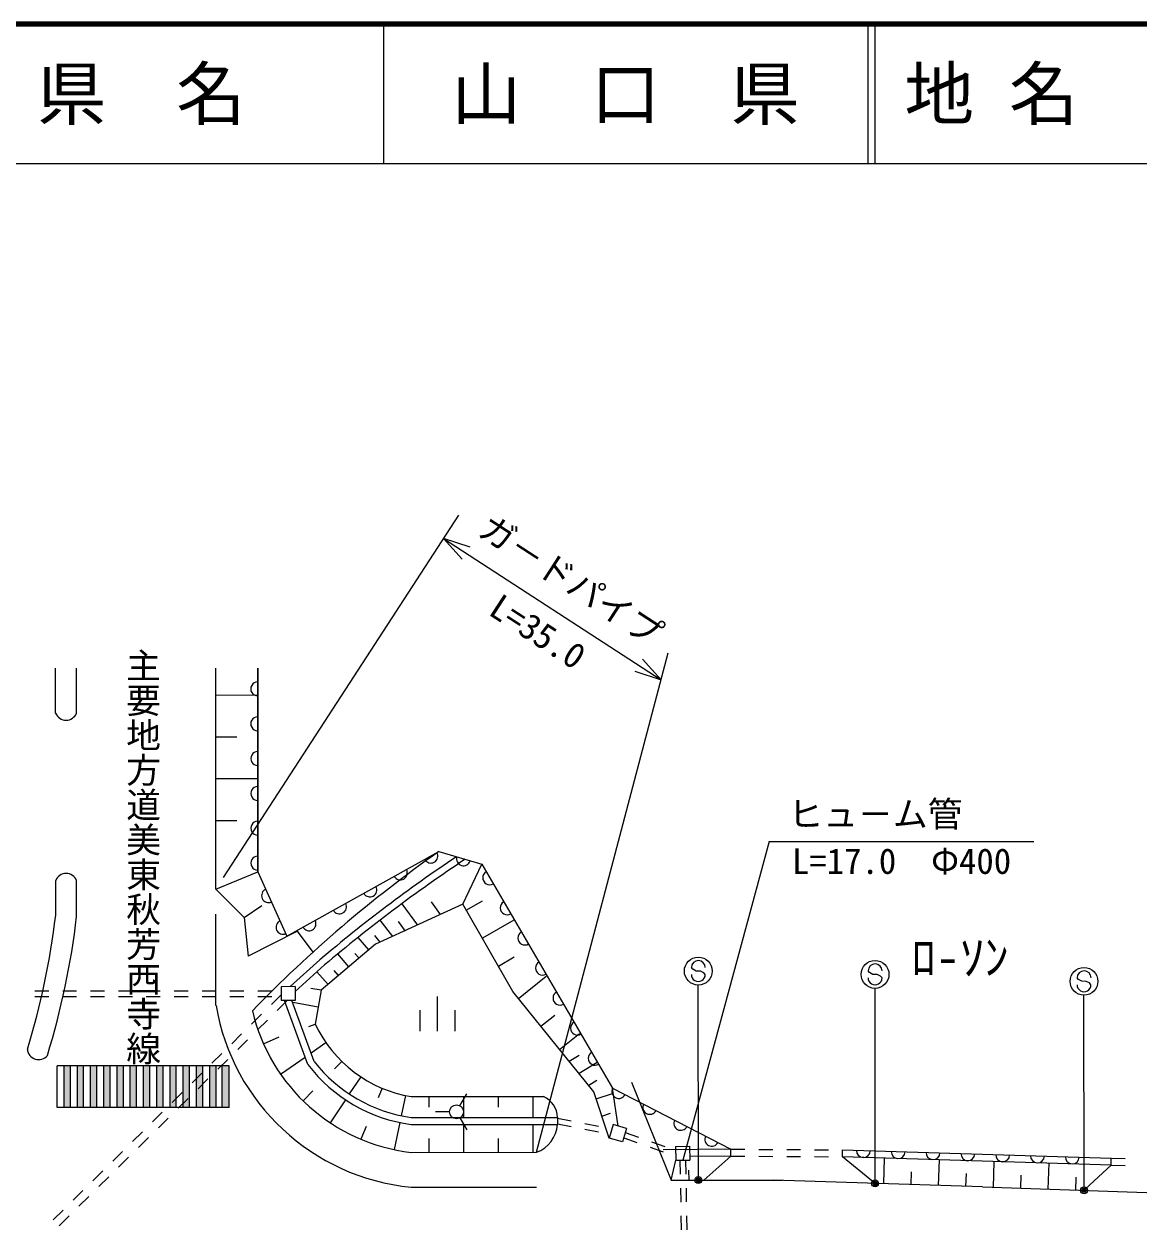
# Model space of a CAD drawing. Units: millimetres on the paper. Extents: x 40 to 680, y 20 to 380.
# Drawn here: x 307.2 to 387.2, y 293.5 to 380 of the extents above; entities that cross this region are included whole.
import ezdxf
from ezdxf.enums import TextEntityAlignment as Align

# ---------------------------------------------------------------- set-up
doc = ezdxf.new("R2010")
doc.units = ezdxf.units.MM
doc.header["$PDMODE"] = 32
doc.header["$PDSIZE"] = 0.5
for name, color, linetype, lineweight in [('M-BGD', 7, 'Continuous', 13), ('M-STR-HTXT', 7, 'Continuous', 13), ('M-STR-STRC', 7, 'Continuous', 13), ('M-TTL', 2, 'Continuous', 140), ('M-TTL-LINE', 7, 'Continuous', 25)]:
    doc.layers.add(name, color=color, linetype=linetype, lineweight=lineweight)
doc.layers.add('M-TTL-TXT', color=7, linetype='Continuous')
doc.styles.add('@ＭＳ ゴシック', font='')
doc.styles.add('ＭＳ ゴシック', font='')
doc.styles.get('@ＭＳ ゴシック').set_extended_font_data('@MS Gothic')
doc.styles.get('ＭＳ ゴシック').set_extended_font_data('MS Gothic')

msp = doc.modelspace()

# ---------------------------------------------------------------- hatches: boundary and pattern name
at = {"layer": 'M-BGD'}
for points in [[(310.087, 305.234), (310.537, 305.234), (310.538, 302.234), (310.088, 302.234)], [(311.037, 305.235), (311.487, 305.235), (311.488, 302.235), (311.038, 302.235)], [(311.987, 305.235), (312.437, 305.235), (312.438, 302.235), (311.988, 302.235)], [(312.937, 305.235), (313.387, 305.235), (313.388, 302.235), (312.938, 302.235)], [(313.887, 305.235), (314.337, 305.236), (314.338, 302.236), (313.888, 302.235)], [(314.837, 305.236), (315.287, 305.236), (315.288, 302.236), (314.838, 302.236)], [(315.787, 305.236), (316.237, 305.236), (316.238, 302.236), (315.788, 302.236)], [(316.737, 305.236), (317.187, 305.236), (317.188, 302.236), (316.738, 302.236)], [(317.687, 305.237), (318.137, 305.237), (318.138, 302.9), (318.138, 302.237), (317.688, 302.237)], [(318.637, 305.237), (319.087, 305.237), (319.088, 302.237), (318.638, 302.237), (318.638, 302.551)], [(319.587, 304.332), (319.587, 305.237), (320.037, 305.237), (320.037, 303.933), (320.038, 302.237), (319.588, 302.237)], [(320.537, 305.238), (320.987, 305.238), (320.988, 302.238), (320.538, 302.238)], [(321.437, 305.238), (321.937, 305.238), (321.938, 302.238), (321.438, 302.238)]]:
    msp.add_hatch(color=256, dxfattribs=at).paths.add_polyline_path(points)

# ---------------------------------------------------------------- linework, layer by layer
for p, q in [((309.479, 330.541), (309.478, 333.782)), ((310.979, 330.541), (310.978, 333.783)), ((320.983, 317.915), (320.978, 333.786)), ((323.982, 319.158), (323.978, 333.787)), ((323.978, 333.787), (323.982, 319.158)), ((320.978, 331.85), (323.978, 331.851)), ((320.979, 328.85), (322.479, 328.851)), ((320.98, 325.85), (323.98, 325.851)), ((320.981, 322.85), (322.481, 322.851)), ((326.078, 314.551), (336.973, 320.61)), ((336.973, 320.61), (340.048, 319.716)), ((338.693, 316.837), (340.048, 319.716)), ((340.048, 319.716), (349.446, 303.629)), ((309.483, 316.041), (309.483, 318.541)), ((310.983, 315.954), (310.983, 318.541)), ((320.983, 317.915), (323.982, 319.158)), ((323.982, 319.158), (326.078, 314.551)), ((323.015, 315.883), (320.983, 317.915)), ((323.015, 315.883), (324.277, 316.742)), ((338.693, 316.837), (332.428, 313.958)), ((334.313, 316.866), (335.442, 315.343)), ((336.413, 317.004), (337.067, 316.09)), ((342.295, 310.562), (338.693, 316.837)), ((340.078, 317.055), (338.951, 316.407)), ((320.985, 309.577), (320.983, 316.115)), ((323.015, 315.883), (323.284, 313.112)), ((332.744, 315.682), (333.641, 314.516)), ((334.046, 315.586), (334.568, 314.895)), ((342.363, 315.692), (340.098, 314.389)), ((326.84, 314.89), (323.284, 313.112)), ((327.953, 313.405), (326.84, 314.89)), ((331.947, 313.55), (331.179, 314.455)), ((332.356, 314.592), (332.74, 314.102)), ((332.428, 313.958), (328.533, 310.656)), ((330.528, 312.348), (329.736, 313.283)), ((331.251, 312.96), (330.956, 313.308)), ((328.442, 312.852), (326.308, 310.918)), ((328.771, 312.476), (326.67, 310.572)), ((342.388, 313.028), (341.254, 312.376)), ((328.216, 311.972), (329.028, 311.076)), ((329.778, 311.712), (329.46, 312.087)), ((342.694, 310.068), (344.679, 311.669)), ((326.67, 310.918), (325.67, 310.917)), ((325.67, 310.917), (325.671, 309.917)), ((326.67, 310.918), (326.671, 309.918)), ((328.533, 310.656), (327.794, 310.788)), ((307.985, 310.612), (308.985, 310.612)), ((307.985, 310.212), (308.985, 310.212)), ((309.985, 310.613), (310.985, 310.613)), ((309.985, 310.213), (310.985, 310.213)), ((311.985, 310.613), (312.985, 310.613)), ((311.985, 310.213), (312.985, 310.213)), ((313.985, 310.614), (314.985, 310.614)), ((313.985, 310.214), (314.985, 310.214)), ((315.985, 310.614), (316.985, 310.615)), ((315.985, 310.214), (316.985, 310.215)), ((317.985, 310.615), (318.985, 310.615)), ((317.985, 310.215), (318.985, 310.215)), ((319.985, 310.616), (320.985, 310.616)), ((319.985, 310.216), (320.985, 310.216)), ((321.985, 310.616), (322.985, 310.617)), ((321.985, 310.216), (322.985, 310.217)), ((323.985, 310.617), (324.985, 310.617)), ((323.985, 310.217), (324.985, 310.217)), ((325.67, 310.339), (324.959, 309.636)), ((326.098, 309.918), (325.386, 309.215)), ((326.671, 309.918), (325.671, 309.917)), ((327.574, 305.324), (325.905, 309.918)), ((328.022, 305.554), (326.437, 309.918)), ((328.533, 310.656), (328.101, 308.234)), ((336.886, 307.72), (336.886, 310.22)), ((348.091, 303.375), (342.295, 310.562)), ((328.317, 309.445), (326.49, 309.771)), ((335.636, 307.72), (335.636, 309.22)), ((338.136, 307.72), (338.136, 309.22)), ((324.247, 308.934), (323.536, 308.231)), ((324.675, 308.512), (323.963, 307.81)), ((327.636, 308.065), (328.101, 308.234)), ((344.295, 308.082), (345.287, 308.883)), ((322.824, 307.528), (322.113, 306.826)), ((324.393, 306.815), (325.529, 307.32)), ((345.643, 306.41), (347.06, 307.553)), ((323.251, 307.107), (322.54, 306.404)), ((328.874, 306.896), (327.804, 306.154)), ((321.401, 306.123), (320.69, 305.42)), ((321.828, 305.702), (321.117, 304.999)), ((325.619, 304.637), (327.38, 305.859)), ((330.005, 305.557), (329.486, 305.027)), ((347.046, 305.98), (346.337, 305.55)), ((321.937, 305.238), (309.587, 305.234)), ((309.588, 302.234), (309.587, 305.234)), ((310.088, 302.234), (310.087, 305.234)), ((310.538, 302.234), (310.537, 305.234)), ((311.038, 302.235), (311.037, 305.235)), ((311.488, 302.235), (311.487, 305.235)), ((311.988, 302.235), (311.987, 305.235)), ((312.438, 302.235), (312.437, 305.235)), ((312.938, 302.235), (312.937, 305.235)), ((313.388, 302.235), (313.387, 305.235)), ((313.888, 302.235), (313.887, 305.235)), ((314.338, 302.236), (314.337, 305.236)), ((314.838, 302.236), (314.837, 305.236)), ((315.288, 302.236), (315.287, 305.236)), ((315.788, 302.236), (315.787, 305.236)), ((316.238, 302.236), (316.237, 305.236)), ((316.738, 302.236), (316.737, 305.236)), ((317.188, 302.236), (317.187, 305.236)), ((317.688, 302.237), (317.687, 305.237)), ((318.138, 302.237), (318.137, 305.237)), ((318.638, 302.237), (318.637, 305.237)), ((319.088, 302.237), (319.087, 305.237)), ((319.978, 304.718), (319.266, 304.015)), ((319.588, 302.237), (319.587, 305.237)), ((320.038, 302.237), (320.037, 305.237)), ((320.538, 302.238), (320.537, 305.238)), ((320.988, 302.238), (320.987, 305.238)), ((321.438, 302.238), (321.437, 305.238)), ((321.938, 302.238), (321.937, 305.238)), ((348.324, 305.474), (347.032, 304.689)), ((320.405, 304.296), (319.694, 303.594)), ((331.367, 304.454), (330.547, 303.219)), ((348.309, 304.183), (347.726, 303.828)), ((350.8, 304.052), (353.635, 297.033)), ((318.555, 303.313), (317.843, 302.61)), ((318.982, 302.891), (318.271, 302.189)), ((327.926, 303.435), (327.232, 302.727)), ((332.912, 303.626), (332.625, 302.943)), ((334.585, 303.103), (334.278, 301.653)), ((334.988, 303.027), (344.488, 303.03)), ((336.256, 303.028), (336.256, 302.278)), ((338.491, 302.364), (338.991, 303.23)), ((338.745, 303.028), (338.746, 301.528)), ((341.235, 303.029), (341.235, 302.279)), ((343.725, 303.03), (343.725, 301.53)), ((349.198, 300.054), (348.091, 303.375)), ((348.259, 302.87), (349.497, 303.282)), ((349.846, 300.909), (349.446, 303.629)), ((349.446, 303.629), (357.935, 299.256)), ((321.938, 302.238), (309.588, 302.234)), ((330.273, 302.806), (329.175, 301.153)), ((317.132, 301.907), (316.42, 301.205)), ((317.559, 301.486), (316.848, 300.783)), ((334.176, 301.168), (333.765, 299.227)), ((334.988, 301.527), (345.488, 301.53)), ((337.741, 301.931), (336.741, 301.931)), ((338.491, 301.498), (338.991, 300.632)), ((345.488, 301.53), (345.488, 301.03)), ((345.488, 301.484), (346.47, 301.294)), ((348.672, 301.632), (349.29, 301.839)), ((315.709, 300.502), (314.997, 299.799)), ((331.763, 300.888), (331.379, 299.973)), ((334.988, 301.027), (345.488, 301.03)), ((338.746, 301.028), (338.747, 299.028)), ((343.726, 301.03), (343.726, 299.03)), ((345.488, 301.077), (346.47, 300.886)), ((347.451, 301.103), (348.433, 300.913)), ((347.452, 300.696), (348.433, 300.506)), ((349.471, 301.015), (349.198, 300.054)), ((350.433, 300.742), (349.471, 301.015)), ((350.433, 300.742), (350.16, 299.78)), ((350.351, 300.454), (351.294, 300.119)), ((316.136, 300.081), (315.424, 299.378)), ((336.257, 300.028), (336.257, 299.028)), ((341.236, 300.029), (341.236, 299.029)), ((350.16, 299.78), (349.198, 300.054)), ((350.242, 300.068), (351.184, 299.733)), ((352.236, 299.784), (353.178, 299.45)), ((353.961, 299.457), (354.961, 299.469)), ((353.961, 299.457), (353.973, 298.457)), ((354.961, 299.469), (354.973, 298.469)), ((314.286, 299.097), (313.574, 298.394)), ((314.713, 298.675), (314.001, 297.973)), ((334.989, 299.027), (343.989, 299.03)), ((352.126, 299.399), (353.069, 299.064)), ((357.935, 299.256), (353.067, 299.196)), ((357.935, 298.755), (354.97, 298.719)), ((355.979, 297.034), (357.935, 298.755)), ((357.935, 298.755), (357.935, 299.256)), ((357.935, 299.256), (358.935, 299.249)), ((357.935, 298.755), (358.935, 298.749)), ((359.935, 299.243), (360.935, 299.236)), ((359.935, 298.743), (360.935, 298.736)), ((361.935, 299.23), (362.935, 299.224)), ((361.935, 298.73), (362.935, 298.723)), ((363.935, 299.217), (364.935, 299.211)), ((363.935, 298.717), (364.935, 298.711)), ((365.935, 298.704), (365.935, 299.205)), ((365.935, 299.205), (385.217, 298.609)), ((385.217, 298.109), (365.935, 298.704)), ((368.16, 296.89), (365.935, 298.704)), ((368.925, 298.612), (368.868, 296.775)), ((385.217, 298.109), (385.217, 298.609)), ((385.217, 298.609), (386.216, 298.579)), ((312.863, 297.691), (312.151, 296.989)), ((353.635, 297.033), (353.973, 298.457)), ((353.973, 298.457), (354.973, 298.469)), ((354.273, 298.461), (354.292, 297.461)), ((354.673, 298.466), (354.692, 297.466)), ((354.893, 297.751), (354.902, 297.033)), ((372.862, 298.49), (372.806, 296.645)), ((376.8, 298.369), (376.743, 296.515)), ((380.738, 298.247), (380.681, 296.385)), ((383.378, 296.402), (385.217, 298.109)), ((385.217, 298.109), (386.216, 298.078)), ((313.29, 297.27), (312.578, 296.567)), ((353.635, 297.033), (360.989, 297.035)), ((357.489, 297.025), (358.42, 297.025)), ((359.86, 297.025), (360.622, 297.025)), ((360.96, 297.025), (361.638, 297.025)), ((375.99, 296.54), (360.989, 297.035)), ((370.865, 297.631), (370.837, 296.71)), ((374.803, 297.505), (374.774, 296.58)), ((378.741, 297.379), (378.712, 296.45)), ((382.678, 297.253), (382.649, 296.32)), ((311.439, 296.286), (310.728, 295.584)), ((334.99, 296.527), (343.99, 296.53)), ((354.31, 296.461), (354.329, 295.461)), ((354.71, 296.466), (354.729, 295.466)), ((375.99, 296.54), (450.99, 294.064)), ((311.867, 295.865), (311.155, 295.162)), ((310.016, 294.881), (309.305, 294.178)), ((310.444, 294.46), (309.732, 293.757)), ((354.347, 294.461), (354.366, 293.462)), ((354.747, 294.466), (354.766, 293.467))]:
    msp.add_line(p, q, dxfattribs=at)
msp.add_circle((338.241, 301.931), 0.5, dxfattribs=at)
for centre, radius, start, end in [((323.978, 332.287), 0.5, 90.01798, 270.01798), ((310.229, 330.853), 0.812, 202.63785, 337.39812), ((323.979, 329.787), 0.5, 90.01798, 270.01798), ((323.98, 327.287), 0.5, 90.01798, 270.01798), ((323.981, 324.787), 0.5, 90.01798, 270.01798), ((323.981, 322.287), 0.5, 90.01798, 270.01798), ((323.982, 319.787), 0.5, 90.01798, 270.01798), ((389.925, 245.082), 92.242, 125.03414, 135.97639), ((399.558, 228.817), 110.088, 123.85153, 130.24005), ((336.399, 320.291), 0.5, 209.08123, 29.08123), ((338.743, 320.095), 0.5, 163.77671, 343.77671), ((399.558, 228.817), 109.588, 123.63241, 130.23561), ((310.233, 318.228), 0.812, 22.63785, 157.39812), ((334.214, 319.076), 0.5, 209.08123, 29.08123), ((340.623, 318.731), 0.5, 120.29392, 300.29392), ((324.757, 317.455), 0.5, 114.45493, 294.45493), ((332.029, 317.861), 0.5, 209.08123, 29.08123), ((329.844, 316.646), 0.5, 209.08123, 29.08123), ((341.884, 316.572), 0.5, 120.29392, 300.29392), ((256.16, 322.286), 53.688, 342.81491, 353.32035), ((256.16, 322.286), 55.188, 342.81491, 353.4121), ((325.792, 315.179), 0.5, 114.45493, 294.45493), ((327.66, 315.431), 0.5, 209.08123, 29.08123), ((343.145, 314.413), 0.5, 120.29392, 300.29392), ((344.406, 312.255), 0.5, 120.29392, 300.29392), ((345.668, 310.096), 0.5, 120.29392, 300.29392), ((336.509, 312.197), 15.743, 189.57783, 264.46052), ((336.509, 312.197), 13.257, 193.12851, 263.4141), ((336.509, 312.197), 9.295, 205.23665, 260.57738), ((346.929, 307.937), 0.5, 120.29392, 300.29392), ((308.26, 306.5), 0.812, 185.43478, 320.19505), ((336.509, 312.197), 10.778, 218.05002, 261.88547), ((348.19, 305.779), 0.5, 120.29392, 300.29392), ((336.509, 312.197), 11.273, 217.56458, 262.24497), ((343.814, 301.497), 1.675, 1.14697, 66.26913), ((349.89, 303.4), 0.5, 152.74455, 332.74455), ((352.113, 302.255), 0.5, 152.74455, 332.74455), ((354.335, 301.11), 0.5, 152.74455, 332.74455), ((343.18, 301.199), 2.315, 290.46123, 355.83494), ((356.557, 299.965), 0.5, 152.74455, 332.74455), ((367.434, 299.158), 0.5, 178.23217, 358.23217), ((369.933, 299.081), 0.5, 178.23217, 358.23217), ((372.431, 299.004), 0.5, 178.23217, 358.23217), ((374.93, 298.927), 0.5, 178.23217, 358.23217), ((377.429, 298.85), 0.5, 178.23217, 358.23217), ((379.928, 298.773), 0.5, 178.23217, 358.23217), ((382.427, 298.695), 0.5, 178.23217, 358.23217)]:
    msp.add_arc(centre, radius, start, end, dxfattribs=at)
at = {"layer": 'M-STR-HTXT'}
for q in [(354.473, 298.463), (379.674, 321.343)]:
    msp.add_line((360.674, 321.343), q, dxfattribs=at)
at = {"layer": 'M-STR-STRC'}
for p, q in [((321.527, 318.754), (338.403, 344.758)), ((337.314, 343.08), (352.928, 332.948)), ((339.216, 342.463), (337.314, 343.08)), ((337.314, 343.08), (338.653, 341.595)), ((343.989, 299.03), (353.437, 334.882)), ((352.928, 332.948), (351.589, 334.434)), ((351.025, 333.565), (352.928, 332.948)), ((355.194, 312.174), (355.094, 312.292)), ((355.439, 312.035), (355.194, 312.174)), ((355.74, 312.032), (355.439, 312.035)), ((355.985, 311.921), (355.74, 312.032)), ((356.091, 311.784), (355.985, 311.921)), ((367.877, 311.935), (367.777, 312.053)), ((368.122, 311.796), (367.877, 311.935)), ((368.422, 311.794), (368.122, 311.796)), ((368.667, 311.682), (368.422, 311.794)), ((368.773, 311.545), (368.667, 311.682)), ((382.869, 311.44), (382.769, 311.558)), ((355.594, 297.184), (355.59, 311.034)), ((368.277, 296.945), (368.272, 310.795)), ((383.113, 311.301), (382.869, 311.44)), ((383.414, 311.299), (383.113, 311.301)), ((383.659, 311.187), (383.414, 311.299)), ((383.765, 311.05), (383.659, 311.187)), ((383.268, 296.45), (383.264, 310.3))]:
    msp.add_line(p, q, dxfattribs=at)
for centre, radius in [((355.589, 312.034), 1), ((368.272, 311.795), 1), ((383.264, 311.3), 1), ((355.594, 297.034), 0.15), ((355.594, 297.034), 0.12), ((355.594, 297.034), 0.09), ((355.594, 297.034), 0.06), ((355.594, 297.034), 0.03), ((368.277, 296.795), 0.15), ((368.277, 296.795), 0.12), ((368.277, 296.795), 0.09), ((368.277, 296.795), 0.06), ((368.277, 296.795), 0.03), ((383.269, 296.3), 0.15), ((383.269, 296.3), 0.12), ((383.269, 296.3), 0.09), ((383.269, 296.3), 0.06), ((383.269, 296.3), 0.03)]:
    msp.add_circle(centre, radius, dxfattribs=at)
for centre, start, end in [((355.594, 312.288), 359.55488, 179.55488), ((368.277, 312.049), 359.55488, 179.55488), ((355.591, 311.788), 179.55488, 359.55488), ((368.273, 311.549), 179.55488, 359.55488), ((383.269, 311.554), 359.55488, 179.55488), ((383.265, 311.054), 179.55488, 359.55488)]:
    msp.add_arc(centre, 0.5, start, end, dxfattribs=at)
for p in [(355.594, 297.034), (368.277, 296.795), (383.269, 296.3)]:
    msp.add_point(p, dxfattribs=at)
at = {"layer": 'M-TTL'}
msp.add_line((680, 380), (40, 380), dxfattribs=at)
at = {"layer": 'M-TTL-LINE'}
for p, q in [((333, 380), (333, 370)), ((367.75, 380), (367.75, 370)), ((368.25, 380), (368.25, 370)), ((40, 370), (680, 370))]:
    msp.add_line(p, q, dxfattribs=at)

# ---------------------------------------------------------------- texts
at = {"layer": 'M-BGD', "style": '@ＭＳ ゴシック'}
msp.add_text('主要地方道美東秋芳西寺線', height=1.833, rotation=270.018, dxfattribs=at).set_placement((315.762, 305.236), align=Align.MIDDLE_RIGHT)
at = {"layer": 'M-BGD', "style": 'ＭＳ ゴシック'}
msp.add_text('ﾛ-ｿﾝ', height=2.566, dxfattribs=at).set_placement((374.368, 310.986), align=Align.BOTTOM_CENTER)
at = {"layer": 'M-STR-HTXT', "style": 'ＭＳ ゴシック'}
msp.add_text('ヒュ－ム管', height=1.833, dxfattribs=at).set_placement((362.049, 321.843), align=Align.BOTTOM_LEFT)
msp.add_text('L=17.0\u3000Φ400', height=1.833, dxfattribs=at).set_placement((370.174, 320.843), align=Align.TOP_CENTER)
at = {"layer": 'M-STR-STRC', "style": 'ＭＳ ゴシック'}
msp.add_text('ガ－ドパイプ', height=1.833, rotation=327.018, dxfattribs=at).set_placement((345.665, 338.853), align=Align.BOTTOM_CENTER)
at = {"layer": 'M-STR-STRC', "style": '@ＭＳ ゴシック'}
msp.add_text('L=35.0', height=1.833, rotation=327.018, dxfattribs=at).set_placement((344.576, 337.175), align=Align.TOP_CENTER)
at = {"layer": 'M-TTL-TXT', "style": 'ＭＳ ゴシック'}
for s, p in [('県\u3000名', (315.625, 375)), ('山\u3000口\u3000県', (350.375, 375))]:
    msp.add_text(s, height=3.666, dxfattribs=at).set_placement(p, align=Align.MIDDLE_CENTER)
msp.add_text('地 名', height=3.666, dxfattribs=at).set_placement((370.38, 375), align=Align.MIDDLE_LEFT)

doc.saveas('drawing.dxf')
